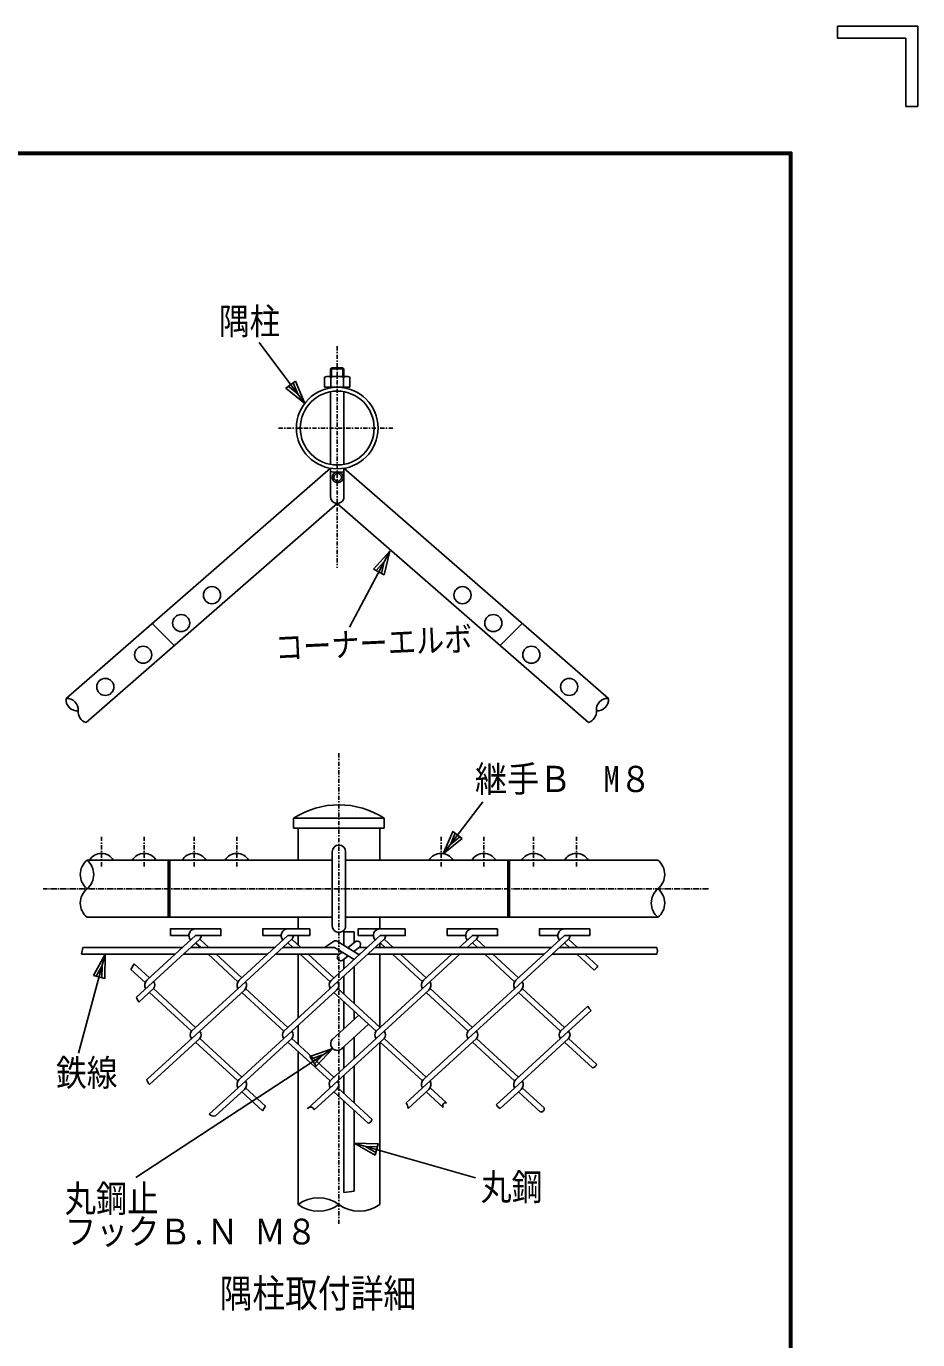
# Model space of a CAD drawing. Units: millimetres, scale not verified. Extents: x -2950 to 2950, y -2100 to 2100.
# Drawn here: x 1888 to 2950, y 536 to 2100 of the extents above; entities that cross this region are included whole.
import ezdxf
from ezdxf.enums import TextEntityAlignment as Align

# ---------------------------------------------------------------- set-up
doc = ezdxf.new("R2010")
doc.units = ezdxf.units.MM
doc.header["$LTSCALE"] = 10
doc.linetypes.add('USER1', pattern=[1.125, 0.75, -0.125, 0.125, -0.125])
doc.linetypes.add('USER3', pattern=[1.01, 0.5, -0.25, 0.01, -0.25])
for name, color, linetype, lineweight in [('0-1_1', 7, 'Continuous', 25), ('0-2_0', 7, 'Continuous', 25), ('0-6_WAKU', 7, 'Continuous', 25)]:
    doc.layers.add(name, color=color, linetype=linetype, lineweight=lineweight)
doc.styles.add('ＭＳ ゴシック', font='')
doc.styles.get('ＭＳ ゴシック').set_extended_font_data('MS Gothic')

# ---------------------------------------------------------------- blocks, each defined once
blk = doc.blocks.new('C98')
at = {"layer": '0-1_1', "color": 4}
blk.add_line((51106.5, 16197.5), (51915.5, 15568.4), dxfattribs=at)
blk.add_lwpolyline([(51284.6, 15970.4), (51106.5, 16197.5), (51370.5, 16080.9)], close=True, dxfattribs=at)
blk.add_lwpolyline([(51306, 15998), (51217, 16111.6), (51349, 16053.3)], dxfattribs=at)
blk = doc.blocks.new('C99')
at = {"layer": '0-1_1', "color": 4}
blk.add_line((51455.9, 14103.5), (51925.9, 14719.3), dxfattribs=at)
blk.add_lwpolyline([(51681.4, 14283.6), (51455.9, 14103.5), (51570.1, 14368.6)], close=True, dxfattribs=at)
blk.add_lwpolyline([(51653.6, 14304.8), (51540.8, 14214.8), (51597.9, 14347.3)], dxfattribs=at)
blk = doc.blocks.new('C100')
at = {"layer": '0-1_1', "color": 4}
blk.add_line((50392.8, 10655.5), (51837.7, 10244), dxfattribs=at)
blk.add_lwpolyline([(50642.9, 10511.5), (50392.8, 10655.5), (50681.3, 10646.1)], close=True, dxfattribs=at)
blk.add_lwpolyline([(50652.5, 10545.2), (50527.5, 10617.2), (50671.7, 10612.5)], dxfattribs=at)
blk = doc.blocks.new('C101')
at = {"layer": '0-1_1', "color": 4}
blk.add_line((47430.5, 12905.9), (47110.3, 11728.5), dxfattribs=at)
blk.add_lwpolyline([(47289.5, 12654.1), (47430.5, 12905.9), (47424.6, 12617.4)], close=True, dxfattribs=at)
blk.add_lwpolyline([(47323.3, 12644.9), (47393.8, 12770.8), (47390.8, 12626.5)], dxfattribs=at)
blk = doc.blocks.new('C90')
at = {"layer": '0-1_1', "color": 4}
blk.add_line((22168.3, 18875.2), (21625.2, 19599.4), dxfattribs=at)
blk.add_lwpolyline([(22056.3, 19141.2), (22168.3, 18875.2), (21944.3, 19057.2)], close=True, dxfattribs=at)
blk.add_lwpolyline([(22028.3, 19120.2), (22084.3, 18987.2), (21972.3, 19078.2)], dxfattribs=at)

msp = doc.modelspace()

# ---------------------------------------------------------------- linework, layer by layer
at = {"layer": '0-1_1', "color": 4, "linetype": 'USER3'}
for p, q in [((2258.57, 1718.84), (2258.57, 1454.9)), ((2188.57, 1621.46), (2328.57, 1621.46)), ((2260.57, 1234.11), (2260.57, 673.55)), ((1977.73, 1134.74), (1977.73, 1094.74)), ((2028.64, 1134.74), (2028.64, 1094.74)), ((2088.03, 1134.74), (2088.03, 1094.74)), ((2138.95, 1134.74), (2138.95, 1094.74)), ((2382.19, 1134.74), (2382.19, 1094.74)), ((2433.1, 1134.74), (2433.1, 1094.74)), ((2492.5, 1134.74), (2492.5, 1094.74)), ((2543.41, 1134.74), (2543.41, 1094.74))]:
    msp.add_line(p, q, dxfattribs=at)
at = {"layer": '0-1_1'}
for p, q in [((2250.57, 1691.86), (2250.57, 1683.06)), ((2251.77, 1693.06), (2265.37, 1693.06)), ((2265.37, 1693.06), (2266.57, 1691.86)), ((2266.57, 1691.86), (2266.57, 1683.06)), ((2246.07, 1683.06), (2243.57, 1681.9)), ((2243.57, 1681.9), (2243.57, 1670.06)), ((2251.07, 1670.06), (2251.07, 1681.9)), ((2266.06, 1670.06), (2266.06, 1681.9)), ((2243.57, 1670.06), (2273.57, 1670.06)), ((2250.57, 1670.06), (2250.57, 1669.4)), ((2250.57, 1664.72), (2250.57, 1578.19)), ((2266.57, 1670.06), (2266.57, 1669.4)), ((2266.57, 1664.72), (2266.57, 1578.19)), ((2250.57, 1573.67), (1935.56, 1299.24)), ((2250.57, 1573.67), (1935.56, 1299.24)), ((2250.57, 1573.52), (2250.57, 1539.56)), ((2266.57, 1573.67), (2581.58, 1299.24)), ((2266.57, 1573.67), (2581.58, 1299.24)), ((2266.57, 1573.52), (2266.57, 1539.56)), ((2258.57, 1531.56), (1959.36, 1270.89)), ((2258.57, 1531.56), (1959.36, 1270.89)), ((2258.57, 1531.56), (2557.78, 1270.89)), ((2258.57, 1531.56), (2557.78, 1270.89)), ((2038.2, 1388.65), (2064.43, 1362.42)), ((2038.2, 1388.65), (2064.43, 1362.42)), ((2478.94, 1388.65), (2452.71, 1362.42)), ((2206.57, 1156.74), (2314.57, 1156.74)), ((2206.57, 1156.74), (2206.57, 1144.74)), ((2206.57, 1144.74), (2314.57, 1144.74)), ((2211.97, 1144.74), (2211.97, 1106.74)), ((2309.17, 1144.74), (2309.17, 1106.74)), ((2314.57, 1156.74), (2314.57, 1144.74)), ((2252.57, 1116.74), (2252.57, 1028.74)), ((2268.57, 1116.74), (2268.57, 1028.74)), ((2252.57, 1106.74), (1960.57, 1106.74)), ((2057.34, 1106.74), (2057.34, 1038.74)), ((2059.34, 1106.74), (2059.34, 1038.74)), ((2640.57, 1106.74), (2268.57, 1106.74)), ((2461.8, 1106.74), (2461.8, 1038.74)), ((2463.8, 1106.74), (2463.8, 1038.74)), ((2252.57, 1038.74), (1960.57, 1038.74)), ((2211.97, 1038.74), (2211.97, 1025.04)), ((2640.57, 1038.74), (2268.57, 1038.74)), ((2309.17, 1038.74), (2309.17, 1025.04)), ((2031.93, 963.9), (2089.93, 1017.04)), ((2059.93, 1017.04), (2081.93, 1017.04)), ((2141.78, 963.9), (2199.78, 1017.04)), ((2169.78, 1017.04), (2191.78, 1017.04)), ((2211.97, 1017.04), (2211.97, 1005.87)), ((2251.63, 963.9), (2309.62, 1017.04)), ((2266.57, 1021.28), (2266.57, 1005.26)), ((2266.57, 1021.28), (2278.57, 1021.28)), ((2278.57, 1021.28), (2278.57, 1008.54)), ((2283.62, 1017.04), (2301.62, 1017.04)), ((2389.47, 1017.04), (2411.47, 1017.04)), ((2403.89, 1002.77), (2419.47, 1017.04)), ((2471.32, 963.9), (2529.32, 1017.04)), ((2499.32, 1017.04), (2521.32, 1017.04)), ((2074.35, 1002.77), (1955.57, 1002.77)), ((2019.39, 943.61), (2094.72, 1012.65)), ((2184.2, 1002.77), (2083.94, 1002.77)), ((2095.92, 1002.77), (2089.93, 1008.25)), ((2105.51, 1002.77), (2094.72, 1012.65)), ((2144.85, 957.92), (2204.57, 1012.65)), ((2255.31, 1002.77), (2193.79, 1002.77)), ((2205.76, 1002.77), (2199.78, 1008.25)), ((2215.35, 1002.77), (2204.57, 1012.65)), ((2254.18, 1010.09), (2243.29, 1002.77)), ((2254.7, 957.92), (2314.42, 1012.65)), ((2255.31, 1002.77), (2278.56, 988.57)), ((2258.5, 1010.19), (2284.61, 994.25)), ((2279.96, 1009.64), (2271, 1002.56)), ((2278.28, 998.12), (2284.92, 1003.36)), ((2294.04, 1002.77), (2284.17, 1002.77)), ((2513.74, 1002.77), (2303.64, 1002.77)), ((2309.17, 1007.83), (2309.17, 1002.77)), ((2315.61, 1002.77), (2309.62, 1008.25)), ((2325.2, 1002.77), (2314.42, 1012.65)), ((2413.48, 1002.77), (2424.27, 1012.65)), ((2425.46, 1002.77), (2419.47, 1008.25)), ((2435.05, 1002.77), (2424.27, 1012.65)), ((2474.4, 957.92), (2534.11, 1012.65)), ((2639.4, 1002.77), (2523.33, 1002.77)), ((2535.31, 1002.77), (2529.32, 1008.25)), ((2544.9, 1002.77), (2534.11, 1012.65)), ((2065.62, 994.77), (1954.03, 994.77)), ((2175.47, 994.77), (2075.21, 994.77)), ((2140.3, 962.09), (2104.65, 994.77)), ((2144.85, 966.71), (2114.24, 994.77)), ((2261.14, 994.77), (2185.06, 994.77)), ((2211.97, 994.77), (2211.97, 918.77)), ((2250.15, 962.09), (2214.49, 994.77)), ((2254.7, 966.71), (2224.09, 994.77)), ((2264.31, 997.27), (2260.24, 994.06)), ((2265.2, 987.78), (2271.59, 992.83)), ((2266.57, 988.86), (2266.57, 977.59)), ((2285.31, 994.77), (2283.77, 994.77)), ((2505.01, 994.77), (2294.91, 994.77)), ((2309.17, 994.77), (2309.17, 907.18)), ((2360, 962.09), (2324.34, 994.77)), ((2364.55, 966.71), (2333.93, 994.77)), ((2361.47, 963.9), (2395.16, 994.77)), ((2364.55, 957.92), (2404.75, 994.77)), ((2469.85, 962.09), (2434.19, 994.77)), ((2474.4, 966.71), (2443.78, 994.77)), ((2639.4, 994.77), (2514.6, 994.77)), ((2564.68, 975.85), (2544.04, 994.77)), ((2569.07, 980.62), (2553.63, 994.77)), ((2012.76, 976.76), (2029.92, 961.03)), ((2016.75, 983.41), (2034.99, 966.7)), ((2278.57, 979.79), (2278.57, 936.05)), ((2144.85, 957.92), (2085.13, 903.2)), ((2254.7, 957.92), (2194.98, 903.2)), ((2266.57, 968.8), (2266.57, 947.05)), ((2364.55, 957.92), (2304.83, 903.2)), ((2474.4, 957.92), (2414.68, 903.2)), ((2022.21, 937.86), (2039.55, 953.76)), ((2035.01, 949.13), (2085.13, 903.2)), ((2039.55, 953.76), (2089.93, 907.6)), ((2147.93, 951.95), (2094.71, 903.18)), ((2144.85, 949.13), (2194.98, 903.2)), ((2149.4, 953.76), (2199.78, 907.6)), ((2257.77, 951.95), (2204.55, 903.18)), ((2254.7, 949.13), (2304.83, 903.2)), ((2259.25, 953.76), (2309.62, 907.6)), ((2367.62, 951.95), (2314.4, 903.18)), ((2364.55, 949.13), (2414.67, 903.2)), ((2369.1, 953.76), (2419.47, 907.6)), ((2477.47, 951.95), (2414.69, 894.43)), ((2474.4, 949.13), (2524.52, 903.2)), ((2478.94, 953.76), (2529.32, 907.6)), ((2266.57, 938.26), (2266.57, 906.05)), ((2278.57, 927.26), (2278.57, 917.05)), ((2557.06, 933.02), (2524.52, 903.2)), ((2561.08, 927.91), (2524.54, 894.43)), ((2211.97, 909.98), (2211.97, 887.64)), ((2252.13, 892.82), (2284.14, 922.16)), ((2262.69, 881.29), (2295.71, 911.56)), ((2031.93, 845.66), (2094.71, 903.18)), ((2035.01, 839.69), (2094.72, 894.41)), ((2144.85, 848.48), (2094.72, 894.41)), ((2141.78, 845.66), (2204.55, 903.18)), ((2144.85, 839.69), (2204.57, 894.41)), ((2254.7, 848.48), (2204.57, 894.41)), ((2251.63, 845.66), (2314.4, 903.18)), ((2254.7, 839.69), (2314.42, 894.41)), ((2278.57, 895.85), (2278.57, 870.35)), ((2364.55, 848.48), (2314.42, 894.41)), ((2361.47, 845.66), (2414.69, 894.43)), ((2364.55, 839.69), (2424.27, 894.41)), ((2474.4, 848.48), (2424.27, 894.41)), ((2471.32, 845.66), (2524.54, 894.43)), ((2474.39, 839.69), (2534.11, 894.41)), ((2567.39, 863.92), (2534.11, 894.41)), ((2140.3, 843.86), (2089.93, 890.02)), ((2250.15, 843.86), (2199.78, 890.02)), ((2211.97, 878.85), (2211.97, 696.74)), ((2266.57, 884.85), (2266.57, 859.35)), ((2309.17, 889.6), (2309.17, 696.74)), ((2360, 843.86), (2309.62, 890.02)), ((2469.85, 843.86), (2419.47, 890.02)), ((2562.7, 859.43), (2529.32, 890.02)), ((2278.57, 861.56), (2278.57, 817.82)), ((2266.57, 850.56), (2266.57, 828.81)), ((2144.85, 839.69), (2106.1, 804.18)), ((2147.93, 833.72), (2113.71, 802.36)), ((2144.85, 830.9), (2169.62, 808.2)), ((2149.4, 835.52), (2173.13, 813.78)), ((2254.7, 839.69), (2222.99, 810.64)), ((2257.77, 833.72), (2231.11, 809.29)), ((2254.7, 830.9), (2295.38, 793.62)), ((2259.25, 835.52), (2300.23, 797.97)), ((2364.55, 839.69), (2340.67, 817.81)), ((2367.62, 833.72), (2342.93, 811.1)), ((2364.55, 830.9), (2384.75, 812.39)), ((2369.1, 835.52), (2388.5, 817.74)), ((2474.4, 839.69), (2447.8, 815.32)), ((2477.47, 833.72), (2452.59, 810.92)), ((2474.4, 830.9), (2500.65, 806.84)), ((2478.94, 835.52), (2505.23, 811.43)), ((2266.57, 820.02), (2266.57, 710.92)), ((2278.57, 809.03), (2278.57, 712.77))]:
    msp.add_line(p, q, dxfattribs=at)
at = {"layer": '0-1_1', "color": 4}
for p, q in [((2251.77, 1693.06), (2251.77, 1683.06)), ((2265.37, 1693.06), (2265.37, 1683.06)), ((2012.76, 976.76), (2016.75, 983.41)), ((2253.12, 882.45), (2018.49, 728.87))]:
    msp.add_line(p, q, dxfattribs=at)
at = {"layer": '0-1_1', "color": 4, "linetype": 'USER1'}
msp.add_line((2700.93, 1072.74), (1908.17, 1072.74), dxfattribs=at)
at = {"layer": '0-1_1'}
for points in [[(2251.77, 1693.06), (2250.57, 1691.86), (2266.57, 1691.86)], [(2246.07, 1683.06), (2271.07, 1683.06), (2273.57, 1681.9), (2273.57, 1670.06)], [(2119.93, 1025.04), (2059.93, 1025.04), (2059.93, 1017.04)], [(2089.93, 1017.04), (2119.93, 1017.04), (2119.93, 1025.04)], [(2225.78, 1025.04), (2169.78, 1025.04), (2169.78, 1017.04)], [(2199.78, 1017.04), (2225.78, 1017.04), (2225.78, 1025.04)], [(2339.62, 1025.04), (2283.62, 1025.04), (2283.62, 1017.04)], [(2309.62, 1017.04), (2339.62, 1017.04), (2339.62, 1025.04)], [(2449.47, 1025.04), (2389.47, 1025.04), (2389.47, 1017.04)], [(2419.47, 1017.04), (2449.47, 1017.04), (2449.47, 1025.04)], [(2559.32, 1025.04), (2499.32, 1025.04), (2499.32, 1017.04)], [(2529.32, 1017.04), (2559.32, 1017.04), (2559.32, 1025.04)]]:
    msp.add_lwpolyline(points, dxfattribs=at)
at = {"layer": '0-1_1', "color": 4}
msp.add_lwpolyline([(2225.8, 873.14), (2253.12, 882.45), (2233.39, 861.38)], close=True, dxfattribs=at)
msp.add_lwpolyline([(2227.7, 870.2), (2241.36, 874.85), (2231.5, 864.32)], dxfattribs=at)
at = {"layer": '0-1_1'}
for centre, radius in [((2258.57, 1621.46), 48.6), ((2258.57, 1621.46), 44), ((2259.09, 1562.77), 6.45), ((2259.09, 1562.77), 4.42), ((2109.38, 1422.49), 10.2), ((2109.38, 1422.49), 10.2), ((2407.76, 1422.49), 10.2), ((2407.76, 1422.49), 10.2), ((2072.67, 1389.18), 10.2), ((2072.67, 1389.18), 10.2), ((2444.47, 1389.18), 10.2), ((2444.47, 1389.18), 10.2), ((2027.38, 1351.49), 10.2), ((2027.38, 1351.49), 10.2), ((2489.76, 1351.49), 10.2), ((2489.76, 1351.49), 10.2), ((1982.29, 1313.17), 10.2), ((1982.29, 1313.17), 10.2), ((2534.85, 1313.17), 10.2), ((2534.85, 1313.17), 10.2)]:
    msp.add_circle(centre, radius, dxfattribs=at)
for centre, radius, start, end in [((2246.07, 1671.63), 11.43, 64.02038, 90), ((2258.57, 1658.16), 24.9, 72.48255, 107.51738), ((2271.07, 1671.63), 11.43, 90, 115.97954), ((2259.57, 1617.46), 48.6, 259.32785, 278.28114), ((2258.57, 1539.56), 8, 179.99992, 0), ((2260.57, 1073.61), 99.12, 56.99119, 123.00874), ((1977.73, 1097.74), 17, 31.96536, 148.03456), ((2028.64, 1097.74), 17, 31.96536, 148.03456), ((2088.03, 1097.74), 17, 31.96536, 148.03456), ((2138.95, 1097.74), 17, 31.96536, 148.03456), ((2260.57, 1116.74), 8, 0, 179.99992), ((2382.19, 1097.74), 17, 31.9659, 148.03403), ((2433.1, 1097.74), 17, 31.9659, 148.03403), ((2492.5, 1097.74), 17, 31.9659, 148.03403), ((2543.41, 1097.74), 17, 31.9659, 148.03403), ((2089.93, 1017.04), 8, 90, 222.50017), ((2089.93, 1017.04), 6.48, 317.50034, 0), ((2199.78, 1017.04), 8, 90, 222.50017), ((2199.78, 1017.04), 6.48, 317.50034, 0), ((2260.57, 1028.74), 8, 179.99992, 0), ((2309.62, 1017.04), 8, 90, 222.50017), ((2309.62, 1017.04), 6.48, 317.50034, 0), ((2419.47, 1017.04), 8, 90, 222.49869), ((2419.47, 1017.04), 6.48, 317.50217, 0), ((2529.32, 1017.04), 8, 90, 222.49869), ((2529.32, 1017.04), 6.48, 317.50217, 0), ((2256.42, 1006.78), 4, 58.59953, 123.92401), ((2282.44, 1006.5), 4, 308.30823, 128.30817), ((2262.72, 990.92), 4, 128.30816, 308.30823), ((2037.4, 957.92), 8.1, 132.50044, 210.96289), ((2034.78, 958.13), 6.48, 317.49985, 42.50015), ((2147.25, 957.92), 8.1, 132.50081, 210.96289), ((2142.45, 957.92), 8.1, 312.50088, 30.96329), ((2257.1, 957.92), 8.1, 132.50081, 210.96289), ((2252.3, 957.92), 8.1, 312.50088, 30.96329), ((2366.95, 957.92), 8.1, 132.50044, 210.96289), ((2362.15, 957.92), 8.1, 312.50088, 30.96329), ((2476.79, 957.92), 8.1, 132.50081, 210.96289), ((2472, 957.92), 8.1, 312.50088, 30.96329), ((2089.93, 898.81), 6.48, 137.49977, 222.50023), ((2089.93, 898.81), 6.48, 317.49985, 42.50015), ((2199.78, 898.81), 6.48, 137.49977, 222.50023), ((2199.78, 898.81), 6.48, 317.49985, 42.50015), ((2258.67, 888.21), 8, 120.15853, 324.84174), ((2309.62, 898.81), 6.48, 137.49977, 222.50023), ((2309.62, 898.81), 6.48, 317.49985, 42.50015), ((2419.47, 898.81), 6.48, 137.5016, 222.4984), ((2419.47, 898.81), 6.48, 317.50168, 42.49832), ((2529.32, 898.81), 6.48, 137.5016, 222.4984), ((2529.32, 898.81), 6.48, 317.50168, 42.49832), ((2147.25, 839.69), 8.1, 132.50081, 210.96289), ((2257.1, 839.69), 8.1, 132.50081, 210.96289), ((2366.95, 839.69), 8.1, 132.50081, 210.96289), ((2476.79, 839.69), 8.1, 132.50081, 210.96289), ((2142.45, 839.69), 8.1, 312.50088, 30.96329), ((2252.3, 839.69), 8.1, 312.50088, 30.96329), ((2362.15, 839.69), 8.1, 312.50088, 30.96329), ((2472, 839.69), 8.1, 312.50088, 30.96329)]:
    msp.add_arc(centre, radius, start, end, dxfattribs=at)
at = {"layer": '0-1_1', "color": 4}
for centre, radius, start, end in [((1948.74, 1297.99), 13.24, 174.59924, 275.40347), ((1948.74, 1297.99), 13.24, 174.59924, 275.40347), ((1936.81, 1286.06), 13.24, 354.5972, 95.40039), ((1936.81, 1286.06), 13.24, 354.5972, 95.40039), ((2580.33, 1286.06), 13.24, 84.59961, 185.4028), ((2580.33, 1286.06), 13.24, 84.59961, 185.4028), ((2568.4, 1297.99), 13.24, 264.59653, 5.40076), ((2568.4, 1297.99), 13.24, 264.59653, 5.40076), ((1963.16, 1283.57), 13.24, 174.59729, 253.29509), ((1963.16, 1283.57), 13.24, 174.59729, 253.29509), ((2553.97, 1283.57), 13.24, 286.70491, 5.40271), ((2553.97, 1283.57), 13.24, 286.70491, 5.40271), ((1974.63, 1089.74), 22.06, 129.59811, 230.40164), ((1946.51, 1089.74), 22.06, 309.59845, 50.40183), ((2626.51, 1089.74), 22.06, 309.59906, 50.40244), ((1974.63, 1055.74), 22.06, 129.59836, 230.40189), ((2654.63, 1055.74), 22.06, 129.59897, 230.4025), ((2626.51, 1055.74), 22.06, 309.59784, 50.40094), ((1867.13, 1015.63), 89.37, 346.50195, 351.72638), ((2624.19, 998.77), 15.73, 345.2659, 14.7341), ((2635.87, 914.66), 93.87, 135.36543, 139.32133), ((2041.13, 950.7), 22.86, 198.04726, 214.15215), ((2569.05, 938.32), 13.11, 203.85423, 232.54781), ((2561.69, 865.17), 5.83, 279.95709, 347.58115), ((2040.04, 846.06), 8.12, 182.81139, 231.68469), ((2209.92, 786.75), 45.65, 143.69893, 151.97339), ((2322.83, 808.04), 20.34, 8.64713, 28.70666), ((2387.53, 814.43), 3.45, 73.6339, 216.35986), ((2463.39, 827.5), 19.78, 217.99718, 236.92053), ((2111.49, 809.91), 7.87, 226.74767, 286.3721), ((2226.79, 808.38), 4.42, 11.87968, 149.26799), ((2294.65, 799.31), 5.73, 277.30011, 346.50375), ((2500.96, 811.11), 4.28, 265.93872, 4.35715), ((2236.27, 663.83), 40.91, 53.55512, 126.44486), ((2259.26, 798.07), 87.46, 274.78991, 282.75055), ((2236.27, 729.65), 40.91, 233.55521, 306.44495), ((2284.87, 729.65), 40.91, 233.55521, 306.44495)]:
    msp.add_arc(centre, radius, start, end, dxfattribs=at)
at = {"layer": '0-6_WAKU'}
for p, q in [((2854.44, 2100), (2949.94, 2100)), ((2935.62, 2004.5), (2935.62, 2085.67)), ((-2698.73, 1948.67), (2798.61, 1948.67))]:
    msp.add_line(p, q, dxfattribs=at)
for points in [[(2935.62, 2085.67), (2854.44, 2085.67), (2854.44, 2100)], [(2949.94, 2100), (2949.94, 2004.5), (2935.62, 2004.5)], [(2798.61, 1948.67), (2798.61, -1948.67), (-2698.73, -1948.67)], [(2797.27, 1947.33), (2797.27, -1947.33), (-2697.39, -1947.33)], [(-2697.39, -1947.33), (-2697.39, 1947.33), (2797.27, 1947.33)]]:
    msp.add_lwpolyline(points, dxfattribs=at)
msp.add_lwpolyline([(-2700.06, 1950), (2799.94, 1950), (2799.94, -1950), (-2700.06, -1950)], close=True, dxfattribs=at)

# ---------------------------------------------------------------- block references
at = {"layer": '0-2_0', "xscale": 0.1, "yscale": 0.1}
for name, p in [('C90', (3.07, -236.63)), ('C99', (-2760.71, -295.83)), ('C101', (-2760.71, -295.83)), ('C100', (-2760.71, -295.83))]:
    msp.add_blockref(name, p, dxfattribs=at)
at = {"layer": '0-2_0', "xscale": 0.1, "yscale": 0.1, "rotation": 280}
msp.add_blockref('C98', (-161.41, 6226.51), dxfattribs=at)

# ---------------------------------------------------------------- texts
at = {"layer": '0-1_1', "color": 4, "style": 'ＭＳ ゴシック'}
for s, height, width, p in [('隅柱', 31.34, 0.85, (2117.84, 1723.63)), ('継手Ｂ\u3000M８', 31.19, 0.9, (2422.58, 1178.57)), ('鉄線', 31.6, 0.85, (1923.59, 828.33)), ('丸鋼', 31.6, 0.85, (2429.58, 692.22)), ('丸鋼止', 32.11, 0.85, (1934.02, 678.01)), ('フックＢ.Ｎ Ｍ８', 30.64, 0.9, (1934.02, 639.97)), ('隅柱取付詳細', 33.65, 0.85, (2118.49, 563.95))]:
    msp.add_text(s, height=height, dxfattribs=dict(at, width=width)).set_placement(p, align=Align.BOTTOM_LEFT)
at = {"layer": '0-1_1', "color": 4, "style": 'ＭＳ ゴシック', "width": 0.85}
msp.add_text('コーナーエルボ', height=28.98, rotation=2.697, dxfattribs=at).set_placement((2185.5, 1336.67), align=Align.BOTTOM_LEFT)

doc.saveas('drawing.dxf')
